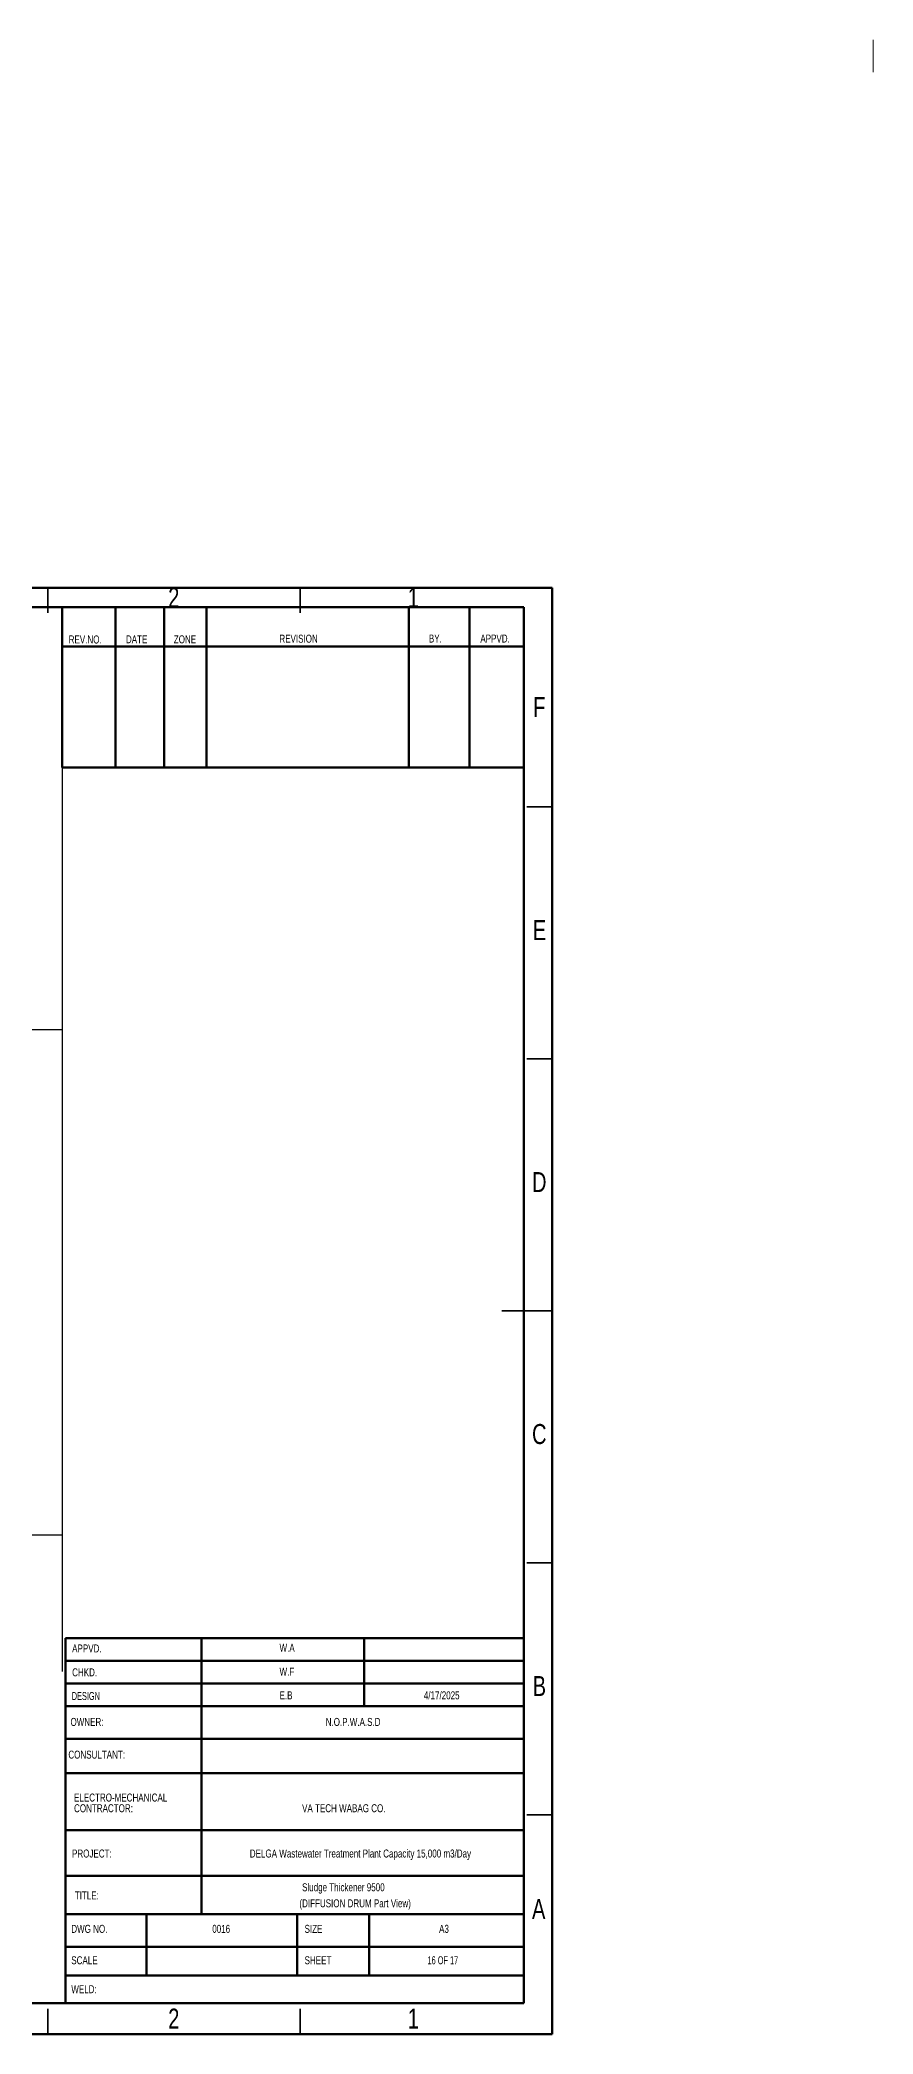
# Model space of a CAD drawing. Header units: millimetres. Extents: x 122 to 2816, y -707 to 556.
# Drawn here: x 1773.7 to 1938.9, y -706.6 to -310.9 of the extents above; entities that cross this region are included whole.
import ezdxf

# ---------------------------------------------------------------- set-up
doc = ezdxf.new("R2010")
doc.units = ezdxf.units.MM
doc.layers.add('FORMAT', color=7, linetype='Continuous')
doc.styles.add('SLDTEXTSTYLE10', font='TXT', dxfattribs={"width": 0.6875})
doc.styles.add('SLDTEXTSTYLE6', font='TXT', dxfattribs={"width": 0.687299})
doc.styles.add('SLDTEXTSTYLE7', font='TXT', dxfattribs={"width": 0.75})

# ---------------------------------------------------------------- blocks, each defined once
blk = doc.blocks.new('SW_NOTE_0_190')
at = {"color": 0, "linetype": 'Continuous', "lineweight": 0, "char_height": 1.5875, "attachment_point": 1, "style": 'SLDTEXTSTYLE7'}
for s, insert in [('ELECTRO-MECHANICAL', (0, 2.05)), ('CONTRACTOR:', (0, -0.07))]:
    blk.add_mtext(s, dxfattribs=dict(at, insert=insert))

msp = doc.modelspace()

# ---------------------------------------------------------------- linework, layer by layer
at = {"color": 7, "linetype": 'Continuous', "lineweight": 18}
msp.add_line((1938.939069, -310.861758), (1938.940715, -317.239211), dxfattribs=at)
at = {"color": 7, "linetype": 'Continuous', "lineweight": 70}
for p, q in [((1475.273475, -419.58229), (1875.273475, -419.58229)), ((1875.273475, -419.58229), (1875.273475, -706.58229)), ((1480.273475, -423.448765), (1869.675947, -423.448765)), ((1869.675947, -423.448765), (1869.675947, -700.448765)), ((1869.675947, -700.448765), (1480.273475, -700.448765)), ((1875.273475, -706.58229), (1475.273475, -706.58229))]:
    msp.add_line(p, q, dxfattribs=at)
at = {"color": 7, "linetype": 'Continuous', "lineweight": 35}
for p, q in [((1775.273475, -424.58229), (1775.273475, -419.58229)), ((1825.273475, -424.58229), (1825.273475, -419.58229)), ((1870.273475, -463.08229), (1875.273475, -463.08229)), ((1870.273475, -513.08229), (1875.273475, -513.08229)), ((1875.274475, -563.08229), (1865.272475, -563.08229)), ((1870.273475, -563.08229), (1875.273475, -563.08229)), ((1870.273475, -613.08229), (1875.273475, -613.08229)), ((1870.273475, -663.08229), (1875.273475, -663.08229)), ((1775.273475, -701.58229), (1775.273475, -706.58229)), ((1825.273475, -701.58229), (1825.273475, -706.58229))]:
    msp.add_line(p, q, dxfattribs=at)
at = {"color": 7, "linetype": 'Continuous', "lineweight": 50}
for p, q in [((1778.116336, -423.448765), (1778.116336, -455.271684)), ((1788.692274, -423.448765), (1788.692274, -455.134978)), ((1798.351685, -423.448765), (1798.351685, -455.271704)), ((1806.709132, -423.448765), (1806.709132, -455.271684)), ((1846.825818, -423.448765), (1846.825818, -455.271684)), ((1858.862429, -423.448765), (1858.862429, -455.271704)), ((1869.675947, -431.264486), (1778.116336, -431.264486)), ((1869.675947, -455.271684), (1778.116336, -455.271684)), ((1778.786261, -627.983114), (1778.786261, -636.983114)), ((1869.675947, -627.983114), (1778.786261, -627.983114)), ((1805.721089, -632.483114), (1805.721089, -627.983114)), ((1838.012381, -641.483114), (1838.012381, -627.983114)), ((1869.675947, -632.483114), (1778.786261, -632.483114)), ((1805.721089, -636.983114), (1805.721089, -632.483114)), ((1778.786261, -636.983114), (1778.786261, -700.448765)), ((1869.675947, -636.983114), (1778.786261, -636.983114)), ((1805.721089, -641.483114), (1805.721089, -636.983114)), ((1869.675947, -641.483114), (1778.786261, -641.483114)), ((1805.721089, -682.756902), (1805.721089, -641.483114)), ((1869.675947, -647.983114), (1778.786261, -647.983114)), ((1869.675947, -654.820035), (1778.786261, -654.820035)), ((1869.675947, -666.123246), (1778.786261, -666.123246)), ((1869.675947, -675.15237), (1778.786261, -675.15237)), ((1778.786261, -682.756902), (1869.675947, -682.756902)), ((1794.830718, -694.948765), (1794.830718, -682.756902)), ((1824.713313, -694.948765), (1824.713313, -682.756902)), ((1838.983777, -694.948765), (1838.983777, -682.756902)), ((1778.786261, -689.284996), (1869.675947, -689.284996)), ((1778.786261, -694.948765), (1869.675947, -694.948765))]:
    msp.add_line(p, q, dxfattribs=at)
at = {"layer": 'FORMAT'}
for p, q in [((1778.116336, -455.271684), (1778.116336, -634.632271)), ((1625.273475, -507.257112), (1778.116336, -507.257112)), ((1625.273475, -607.513772), (1778.116336, -607.513772))]:
    msp.add_line(p, q, dxfattribs=at)

# ---------------------------------------------------------------- block references
at = {"color": 7, "linetype": 'Continuous', "lineweight": 0}
msp.add_blockref('SW_NOTE_0_190', (1780.453615, -660.89591), dxfattribs=at)

# ---------------------------------------------------------------- texts
for s, insert, char_height, attachment_point, style in [('2', (1800.233512, -419.522136), 3.96875, 2, 'SLDTEXTSTYLE7'), ('1', (1847.733512, -419.522136), 3.96875, 2, 'SLDTEXTSTYLE7'), ('REV.NO.', (1779.3896, -429.046182), 1.5875, 1, 'SLDTEXTSTYLE7'), ('DATE', (1790.742522, -429.016904), 1.5875, 1, 'SLDTEXTSTYLE7'), ('ZONE', (1800.240847, -429.016904), 1.5875, 1, 'SLDTEXTSTYLE7'), ('REVISION', (1821.18138, -428.889764), 1.5875, 1, 'SLDTEXTSTYLE7'), ('BY.', (1850.834524, -428.860487), 1.5875, 1, 'SLDTEXTSTYLE7'), ('APPVD.', (1861.045515, -428.860487), 1.5875, 1, 'SLDTEXTSTYLE7'), ('F', (1872.731215, -441.272136), 3.96875, 2, 'SLDTEXTSTYLE7'), ('E', (1872.781284, -485.522136), 3.96875, 2, 'SLDTEXTSTYLE7'), ('D', (1872.726162, -535.522136), 3.96875, 2, 'SLDTEXTSTYLE7'), ('C', (1872.732134, -585.522136), 3.96875, 2, 'SLDTEXTSTYLE7'), ('W.A', (1821.211685, -629.131417), 1.5875, 1, 'SLDTEXTSTYLE7'), ('APPVD.', (1780.078248, -629.26329), 1.5875, 1, 'SLDTEXTSTYLE7'), ('CHKD.', (1780.078248, -633.996993), 1.5875, 1, 'SLDTEXTSTYLE7'), ('W.F', (1821.211685, -633.865121), 1.5875, 1, 'SLDTEXTSTYLE7'), ('B', (1872.744077, -635.522136), 3.96875, 2, 'SLDTEXTSTYLE7'), ('DESIGN', (1779.991927, -638.698799), 1.5875, 1, 'SLDTEXTSTYLE6'), ('E.B', (1821.211685, -638.566927), 1.5875, 1, 'SLDTEXTSTYLE7'), ('OWNER:', (1779.7466, -643.839672), 1.5875, 1, 'SLDTEXTSTYLE7'), ('CONSULTANT:', (1779.327425, -650.328252), 1.5875, 1, 'SLDTEXTSTYLE7'), ('PROJECT:', (1780.052505, -669.951684), 1.5875, 1, 'SLDTEXTSTYLE7'), ('Sludge Thickener 9500', (1825.682603, -676.648572), 1.5875, 1, 'SLDTEXTSTYLE7'), ('TITLE:', (1780.59931, -678.271353), 1.5875, 1, 'SLDTEXTSTYLE7'), ('A', (1872.613163, -679.772136), 3.96875, 2, 'SLDTEXTSTYLE7'), ('DWG NO.', (1779.904963, -684.898734), 1.5875, 1, 'SLDTEXTSTYLE7'), ('SIZE', (1826.180749, -684.898734), 1.5875, 1, 'SLDTEXTSTYLE7'), ('SCALE', (1779.904963, -691.135083), 1.5875, 1, 'SLDTEXTSTYLE7'), ('SHEET', (1826.180749, -691.135083), 1.5875, 1, 'SLDTEXTSTYLE7'), ('WELD:', (1779.904963, -696.87484), 1.5875, 1, 'SLDTEXTSTYLE7'), ('2', (1800.233512, -701.522136), 3.96875, 2, 'SLDTEXTSTYLE7'), ('1', (1847.733512, -701.522136), 3.96875, 2, 'SLDTEXTSTYLE7')]:
    msp.add_mtext(s, dxfattribs=dict(at, insert=insert, char_height=char_height, attachment_point=attachment_point, style=style))
at = {"layer": 'FORMAT', "char_height": 1.5875}
for s, insert, attachment_point, style in [('4/17/2025', (1849.834915, -638.566927), 1, 'SLDTEXTSTYLE7'), ('N.O.P.W.A.S.D', (1830.364261, -643.839672), 1, 'SLDTEXTSTYLE7'), ('VA TECH WABAG CO.', (1825.682603, -660.966181), 1, 'SLDTEXTSTYLE7'), ('DELGA Wastewater Treatment Plant Capacity 15,000 m3/Day', (1837.258672, -669.951684), 2, 'SLDTEXTSTYLE7'), ('(DIFFUSION DRUM Part View)', (1836.210146, -679.830129), 2, 'SLDTEXTSTYLE7'), ('0016', (1807.866329, -684.898734), 1, 'SLDTEXTSTYLE7'), ('A3', (1852.853263, -684.898734), 1, 'SLDTEXTSTYLE7'), ('16 OF 17', (1850.562044, -691.135083), 1, 'SLDTEXTSTYLE10')]:
    msp.add_mtext(s, dxfattribs=dict(at, insert=insert, attachment_point=attachment_point, style=style))

doc.saveas('drawing.dxf')
